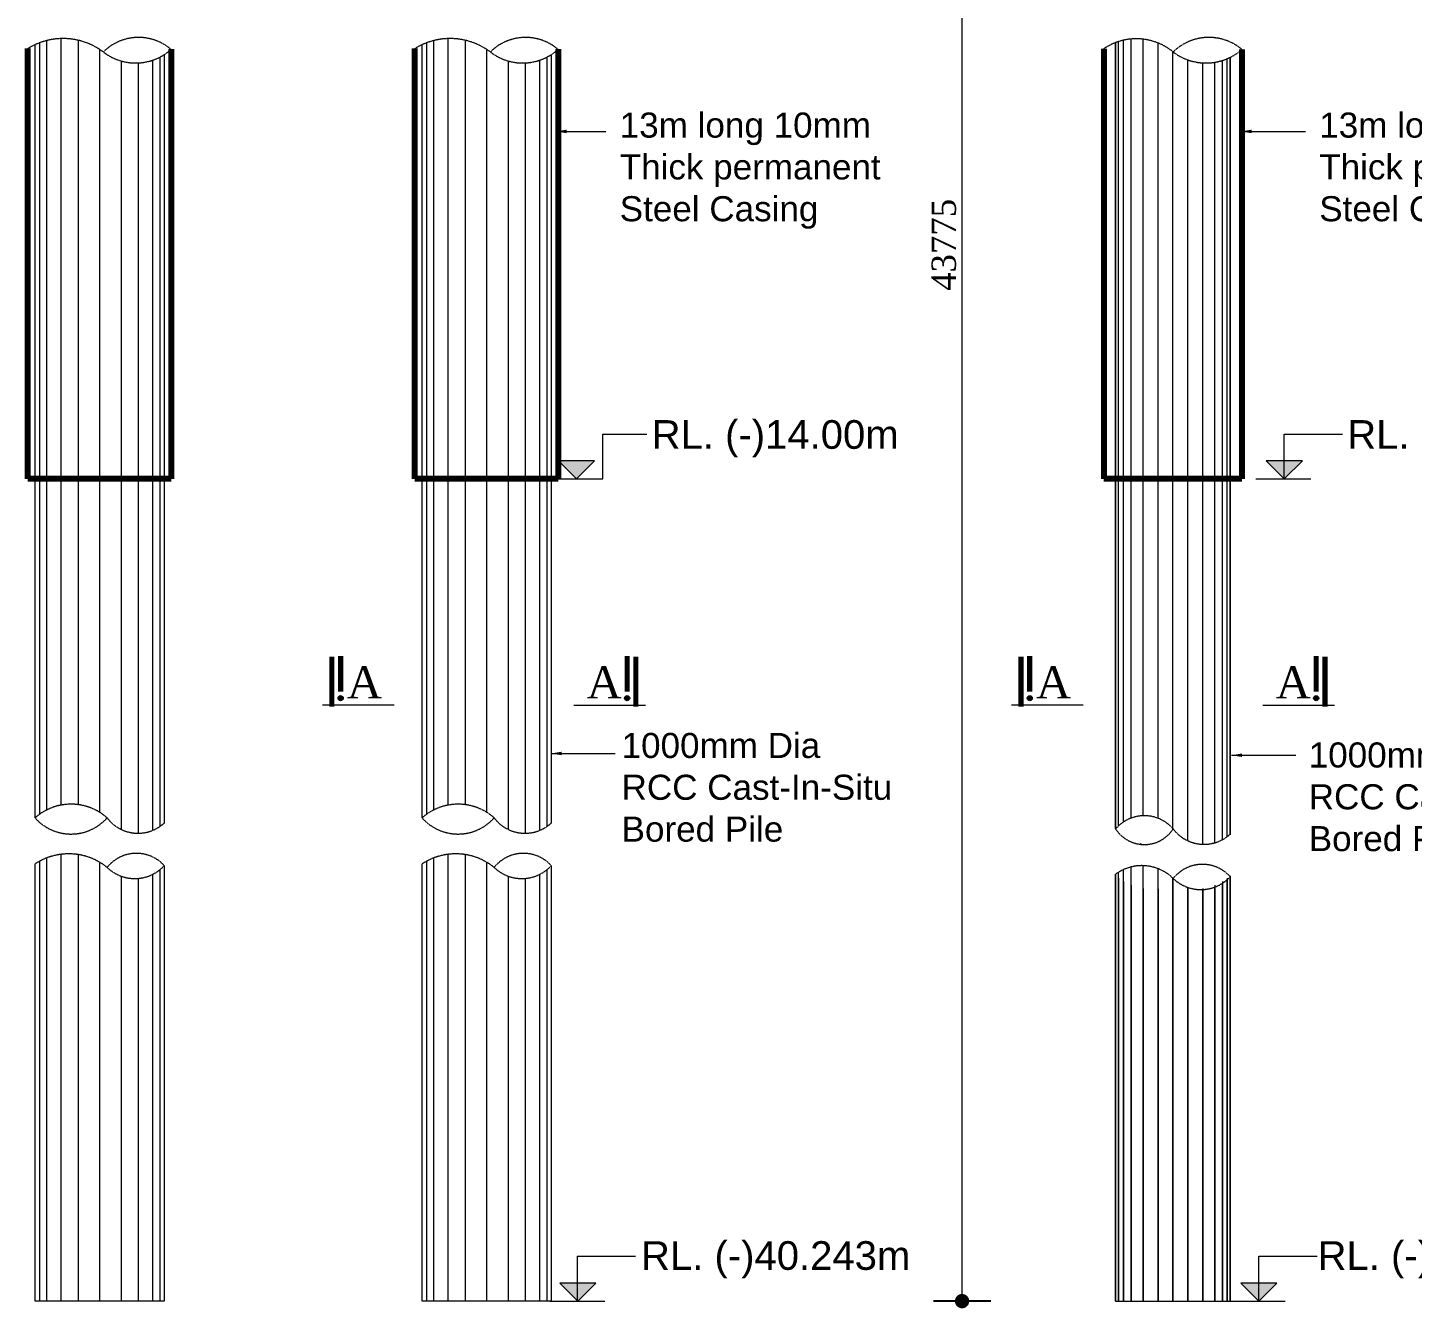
# Model space of a CAD drawing. Header units: millimetres. Extents: x -452357 to 35267, y 81803 to 461763.
# Drawn here: x -58798 to -49138, y 199949 to 208882 of the extents above; entities that cross this region are included whole.
import ezdxf

# ---------------------------------------------------------------- set-up
doc = ezdxf.new("R2010")
doc.units = ezdxf.units.MM
doc.header["$PDMODE"] = 2
doc.linetypes.add('DASHED', pattern=[0.75, 0.5, -0.25])
doc.layers.get('Defpoints').update_dxf_attribs({"lineweight": 13})
for name, color, linetype, lineweight in [('Dimision', 96, 'Continuous', 18), ('hatch', 65, 'Continuous', 15), ('Hatching', 65, 'Continuous', 20), ('Pile', 11, 'Continuous', 15), ('Text', 7, 'Continuous', 15)]:
    doc.layers.add(name, color=color, linetype=linetype, lineweight=lineweight)
doc.styles.add('ROMANS', font='arial.ttf', dxfattribs={"height": 200})
doc.styles.get("Standard").update_dxf_attribs({"font": 'times.ttf'})
doc.dimstyles.new('ISO-25', dxfattribs={"dimtxt": 175, "dimasz": 100, "dimexe": 65, "dimexo": 115.625, "dimgap": 40, "dimtad": 1, "dimtoh": 1, "dimdec": 0, "dimtxsty": 'Standard', "dimblk": 'DOT', "dimcen": 300, "dimclrd": 256, "dimclre": 256, "dimclrt": 256, "dimadec": 0, "dimazin": 0, "dimtfac": 1, "dimtdec": 0, "dimtix": 1, "dimtmove": 0, "dimatfit": 3, "dimldrblk": 'DOT', "dimfxl": 75, "dimlwd": -1, "dimarcsym": 0})
doc.dimstyles.get("Standard").update_dxf_attribs({"dimtxt": 100, "dimasz": 100, "dimexe": 100, "dimexo": 100, "dimgap": 50, "dimtad": 1, "dimdec": 0, "dimlfac": -1, "dimzin": 0, "dimdsep": 46, "dimtxsty": 'Standard', "dimblk": 'DOT', "dimcen": 0, "dimclrd": 4, "dimclre": 4, "dimclrt": 4, "dimadec": 0, "dimazin": 0, "dimtfac": 1, "dimtdec": 0, "dimtix": 1, "dimtofl": 0, "dimtmove": 0, "dimatfit": 3, "dimfxl": 80, "dimtolj": 1, "dimtzin": 0, "dimlwd": 15, "dimarcsym": 2})

# ---------------------------------------------------------------- blocks, each defined once
blk = doc.blocks.new('_Dot')
at = {"color": 0, "linetype": 'ByBlock', "lineweight": -2}
blk.add_line((-0.5, 0), (-1, 0), dxfattribs=at)
at = {"color": 0, "linetype": 'ByBlock', "const_width": 0.5}
blk.add_lwpolyline([(-0.25, 0, 1), (0.25, 0, 1)], format="xyb", close=True, dxfattribs=at)
blk = doc.blocks.new('*D509')
at = {"layer": 'Defpoints', "color": 0, "ltscale": 3, "transparency": 16777216}
for p in [(-52279.4, 216134.7), (-52279.4, 216134.7), (-51921.2, 199999.4)]:
    blk.add_point(p, dxfattribs=at)
at = {"layer": 'Dimision', "lineweight": -2, "ltscale": 3, "transparency": 16777216}
for p, q in [((-52279.4, 216134.7), (-52479.4, 216134.7)), ((-52079.4, 199999.4), (-52479.4, 199999.4))]:
    blk.add_line(p, q, dxfattribs=at)
at = {"layer": 'Dimision', "ltscale": 3, "transparency": 16777216}
blk.add_line((-52279.4, 200099.4), (-52279.4, 216034.7), dxfattribs=at)
at = {"layer": 'Dimision', "ltscale": 3, "transparency": 16777216, "xscale": 100, "yscale": 100, "zscale": 100}
for p, rotation in [((-52279.4, 216134.7), 90), ((-52279.4, 199999.4), 270)]:
    blk.add_blockref('_Dot', p, dxfattribs=dict(at, rotation=rotation))
at = {"layer": 'Dimision', "ltscale": 3, "transparency": 16777216, "insert": (-52406.1, 207367.2), "char_height": 170, "attachment_point": 5, "rotation": 90}
blk.add_mtext('43775', dxfattribs=at)

msp = doc.modelspace()

# ---------------------------------------------------------------- hatches: boundary and pattern name
at = {"layer": 'Dimision', "ltscale": 3}
for points in [[(-55095.6, 205860.5), (-54969.4, 205734.3), (-54843.2, 205860.5)], [(-50158, 205860.5), (-50031.8, 205734.3), (-49905.6, 205860.5)], [(-55086.4, 200125.5), (-54960.2, 199999.4), (-54834, 200125.5)], [(-50335.7, 200125.5), (-50209.5, 199999.4), (-50083.3, 200125.5)]]:
    msp.add_hatch(color=256, dxfattribs=at).paths.add_polyline_path(points)
at = {"layer": 'Text'}
for points in [[(-56614.5, 204223.1, 1), (-56614.5, 204187.2, 1)], [(-54615.9, 204223.1, -1), (-54615.9, 204187.2, -1)], [(-51807.5, 204223.1, 1), (-51807.5, 204187.2, 1)], [(-49809, 204223.1, -1), (-49809, 204187.2, -1)]]:
    msp.add_hatch(color=256, dxfattribs=at).paths.add_polyline_path(points)

# ---------------------------------------------------------------- linework, layer by layer
at = {"layer": 'Dimision', "ltscale": 3}
for p, q in [((-54784.6, 206047.8), (-54477.9, 206047.8)), ((-54784.6, 205734.3), (-54784.6, 206047.8)), ((-50031.8, 206047.8), (-49625, 206047.8)), ((-50031.8, 205734.3), (-50031.8, 206047.8)), ((-55168.1, 205734.3), (-54784.6, 205734.3)), ((-50230.5, 205734.3), (-49847, 205734.3)), ((-54963.9, 200312.9), (-54557.2, 200312.9)), ((-54963.1, 199999.4), (-54963.1, 200312.9)), ((-50209.5, 199999.4), (-50209.5, 200312.9)), ((-50209.5, 200312.9), (-49802.8, 200312.9)), ((-55154.9, 199999.4), (-54771.3, 199999.4)), ((-50408.2, 199999.4), (-50024.7, 199999.4))]:
    msp.add_line(p, q, dxfattribs=at)
for points in [[(-54843.2, 205860.5), (-55095.6, 205860.5), (-54969.4, 205734.3)], [(-49905.6, 205860.5), (-50158, 205860.5), (-50031.8, 205734.3)], [(-54834, 200125.5), (-55086.4, 200125.5), (-54960.2, 199999.4)], [(-50083.3, 200125.5), (-50335.7, 200125.5), (-50209.5, 199999.4)]]:
    msp.add_lwpolyline(points, close=True, dxfattribs=at)
at = {"layer": 'hatch', "lineweight": 80, "ltscale": 3}
for p, q in [((-51289.6, 208735.4), (-51289.6, 205734.3)), ((-50326.9, 208730.3), (-50326.9, 205734.3)), ((-57796.4, 205734.3), (-58796.5, 205734.3)), ((-55096.4, 205734.3), (-56096.5, 205734.3)), ((-50326.9, 205734.3), (-51289.6, 205734.3))]:
    msp.add_line(p, q, dxfattribs=at)
at = {"layer": 'hatch', "ltscale": 3}
msp.add_line((-51208.2, 199999.4), (-50408.2, 199999.4), dxfattribs=at)
at = {"layer": 'hatch', "lineweight": 80, "ltscale": 3}
for points in [[(-58796.5, 205734.3), (-58796.5, 208736.6)], [(-57796.4, 208731.8), (-57796.4, 205734.3)], [(-56096.5, 205734.3), (-56096.5, 208736.6)], [(-55096.4, 208731.8), (-55096.4, 205734.3)]]:
    msp.add_lwpolyline(points, dxfattribs=at)
at = {"layer": 'Hatching', "ltscale": 3}
for p, q in [((-58716.5, 208775.6), (-58716.5, 203394.2)), ((-58666.5, 208791.5), (-58666.5, 203424.6)), ((-58566.5, 208805.8), (-58566.5, 203458.8)), ((-58446.5, 208794.3), (-58446.5, 203462.4)), ((-58021.4, 208805), (-58021.4, 208804.7)), ((-56016.5, 208775.6), (-56016.5, 203394.2)), ((-55966.5, 208791.5), (-55966.5, 203424.6)), ((-55866.5, 208805.8), (-55866.5, 203458.8)), ((-55746.5, 208794.3), (-55746.5, 203462.4)), ((-55321.4, 208805), (-55321.4, 208804.7)), ((-51208.2, 203293.1), (-51208.2, 208777.7)), ((-51208.2, 208776.1), (-51208.2, 203293.1)), ((-51187.4, 203314.7), (-51187.4, 208785.1)), ((-51153.9, 203341), (-51153.9, 208794.3)), ((-51099.5, 203368.6), (-51099.5, 208802.9)), ((-51015.8, 203385), (-51015.8, 208801.7)), ((-50911.7, 203367.2), (-50911.7, 208774.9)), ((-50508.2, 208805), (-50508.2, 208804.7)), ((-58296.5, 208730.9), (-58296.5, 203409.3)), ((-58146.5, 208650), (-58146.5, 203290.4)), ((-57926.5, 208655.1), (-57926.5, 203283)), ((-57876.5, 208676.2), (-57876.5, 203309.7)), ((-55596.5, 208730.9), (-55596.5, 203409.3)), ((-55446.5, 208650), (-55446.5, 203290.4)), ((-55226.5, 208655.1), (-55226.5, 203283)), ((-55176.5, 208676.2), (-55176.5, 203309.7)), ((-50808.2, 203291), (-50808.2, 208713.6)), ((-50704.7, 203211), (-50704.7, 208657.6)), ((-50462.6, 203218.7), (-50462.6, 208653.7)), ((-50429, 203240.2), (-50429, 208666.1)), ((-50408.2, 208675.7), (-50408.2, 203252.2)), ((-50408.2, 203257.5), (-50408.2, 208675.7)), ((-58026.5, 208636.2), (-58026.5, 203263.1)), ((-55326.5, 208636.2), (-55326.5, 203263.1)), ((-50600.6, 203186.3), (-50600.6, 208636.5)), ((-50516.9, 203196.5), (-50516.9, 208640.7)), ((-58470.1, 203269.8), (-58470.1, 203269.7)), ((-55770.1, 203269.8), (-55770.1, 203269.7)), ((-51033.2, 203192.8), (-51033.2, 203192.6)), ((-58716.5, 203066.8), (-58716.5, 199999.4)), ((-58666.5, 203090.1), (-58666.5, 199999.4)), ((-58566.5, 203115.8), (-58566.5, 199999.4)), ((-58446.5, 203114.3), (-58446.5, 199999.4)), ((-58296.5, 203061), (-58296.5, 199999.4)), ((-56016.5, 203066.8), (-56016.5, 199999.4)), ((-55966.5, 203090.1), (-55966.5, 199999.4)), ((-55866.5, 203115.8), (-55866.5, 199999.4)), ((-55746.5, 203114.3), (-55746.5, 199999.4)), ((-55596.5, 203061), (-55596.5, 199999.4)), ((-58146.5, 202964.2), (-58146.5, 199999.4)), ((-58026.5, 202948.2), (-58026.5, 199999.4)), ((-57926.5, 202976.2), (-57926.5, 199999.4)), ((-57876.5, 203007.8), (-57876.5, 199999.4)), ((-55446.5, 202964.2), (-55446.5, 199999.4)), ((-55326.5, 202948.2), (-55326.5, 199999.4)), ((-55226.5, 202976.2), (-55226.5, 199999.4)), ((-55176.5, 203007.8), (-55176.5, 199999.4)), ((-51208.2, 202976.9), (-51208.2, 199999.4)), ((-51208.2, 199999.4), (-51208.2, 202976.9)), ((-51187.4, 199999.4), (-51187.4, 202990.9)), ((-51187.4, 202948.5), (-51187.4, 199999.4)), ((-51153.9, 199999.4), (-51153.9, 203008.8)), ((-51099.5, 199999.4), (-51099.5, 203027.7)), ((-51015.8, 199999.4), (-51015.8, 203036.7)), ((-50911.7, 199999.4), (-50911.7, 203015.5)), ((-50808.2, 199999.4), (-50808.2, 202948.8)), ((-50808.2, 202947.5), (-50808.2, 199999.4)), ((-50429, 202948.5), (-50429, 199999.4)), ((-50408.2, 202966.6), (-50408.2, 199999.4)), ((-50408.2, 199999.4), (-50408.2, 202959.8)), ((-51153.9, 202925.8), (-51153.9, 199999.4)), ((-51099.5, 202901.2), (-51099.5, 199999.4)), ((-51015.8, 202878.5), (-51015.8, 199999.4)), ((-50911.7, 202874.2), (-50911.7, 199999.4)), ((-50704.7, 199999.4), (-50704.7, 202885.4)), ((-50704.7, 202874.2), (-50704.7, 199999.4)), ((-50600.6, 202878.5), (-50600.6, 199999.4)), ((-50600.6, 199999.4), (-50600.6, 202870.5)), ((-50516.9, 202901.2), (-50516.9, 199999.4)), ((-50516.9, 199999.4), (-50516.9, 202887.4)), ((-50462.6, 202925.8), (-50462.6, 199999.4)), ((-50462.6, 199999.4), (-50462.6, 202914.4)), ((-50429, 199999.4), (-50429, 202939.6))]:
    msp.add_line(p, q, dxfattribs=at)
for points in [[(-58746.5, 203370.2), (-58746.5, 208763)], [(-56046.5, 203370.2), (-56046.5, 208763)], [(-57846.4, 208693.4), (-57846.4, 203333.3)], [(-55146.4, 208693.4), (-55146.4, 203333.3)], [(-57846.4, 203038.3), (-57846.4, 199999.4), (-58746.5, 199999.4), (-58746.5, 203048.6)], [(-55146.4, 203038.3), (-55146.4, 199999.4), (-56046.5, 199999.4), (-56046.5, 203048.6)]]:
    msp.add_lwpolyline(points, dxfattribs=at)
at = {"layer": 'Pile', "linetype": 'DASHED', "ltscale": 5}
for points in [[(-58797.8, 208735.2, -0.31004), (-58270, 208712.5, 0.361819), (-57797.8, 208730.4, 0.390415), (-58270, 208712.5)], [(-56097.8, 208735.2, -0.31004), (-55570, 208712.5, 0.361819), (-55097.8, 208730.4, 0.390415), (-55570, 208712.5)], [(-51289.6, 208735.4, -0.332084), (-50806.8, 208712.4, 0.355374), (-50326.9, 208730.3, 0.384713), (-50806.8, 208712.4)], [(-57845.1, 203334.5, -0.442265), (-58243.7, 203370.2, 0.379285), (-58746.5, 203370.2, 0.448035), (-58243.7, 203370.2)], [(-55145.1, 203334.5, -0.442265), (-55543.7, 203370.2, 0.379285), (-56046.5, 203370.2, 0.448035), (-55543.7, 203370.2)], [(-50408.2, 203257.5, -0.442265), (-50806.8, 203293.1, 0.458131), (-51208.2, 203293.1, 0.542098), (-50806.8, 203293.1)], [(-58746.5, 203048.6, -0.327224), (-58243.7, 203024.5, 0.418062), (-57845.1, 203036.8, 0.461789), (-58243.7, 203024.5)], [(-56046.5, 203048.6, -0.327224), (-55543.7, 203024.5, 0.418062), (-55145.1, 203036.8, 0.461789), (-55543.7, 203024.5)], [(-51208.2, 202976.9, -0.368006), (-50806.8, 202947.5, 0.418062), (-50408.2, 202959.8, 0.461789), (-50806.8, 202947.5)]]:
    msp.add_lwpolyline(points, format="xyb", dxfattribs=at)
at = {"layer": 'Text'}
for p, q in [((-56241.9, 204157), (-56741.4, 204157)), ((-54988.4, 204157), (-54489, 204157)), ((-51435, 204157), (-51934.4, 204157)), ((-50181.5, 204157), (-49682, 204157))]:
    msp.add_line(p, q, dxfattribs=at)
at = {"layer": 'Text', "const_width": 35.9}
for points in [[(-56675.5, 204145.8), (-56675.5, 204495.1)], [(-56614.5, 204250.6), (-56614.5, 204500.2)], [(-54615.9, 204250.6), (-54615.9, 204500.2)], [(-54554.8, 204145.8), (-54554.8, 204495.1)], [(-51868.6, 204145.8), (-51868.6, 204495.1)], [(-51807.5, 204250.6), (-51807.5, 204500.2)], [(-49809, 204250.6), (-49809, 204500.2)], [(-49747.9, 204145.8), (-49747.9, 204495.1)]]:
    msp.add_lwpolyline(points, dxfattribs=at)
at = {"layer": 'Text'}
for centre in [(-56614.5, 204205.2), (-54615.9, 204205.2), (-51807.5, 204205.2), (-49809, 204205.2)]:
    msp.add_circle(centre, 17.9, dxfattribs=at)

# ---------------------------------------------------------------- texts
at = {"layer": 'Text', "style": 'ROMANS'}
for s, p in [(' RL. (-)14.00m ', (-54522.6, 205944.4)), (' RL. (-)14.00m ', (-49669.8, 205944.4)), (' RL. (-)40.243m ', (-54596.7, 200217.5)), (' RL. (-)40.243m ', (-49876.8, 200217.5))]:
    msp.add_text(s, height=200, dxfattribs=at).set_placement(p)
at = {"layer": 'Text'}
for p in [(-56570.2, 204203), (-54898.1, 204203), (-51763.2, 204203), (-50091.1, 204203)]:
    msp.add_text('A', height=224.2, dxfattribs=at).set_placement(p)
at = {"layer": 'Text', "ltscale": 3, "char_height": 175, "width": 1868.819, "attachment_point": 1, "style": 'ROMANS'}
for insert in [(-54667.7, 208290.1), (-49787.6, 208290.1)]:
    msp.add_mtext('13m long 10mm Thick permanent\\PSteel Casing', dxfattribs=dict(at, insert=insert))
at = {"layer": 'Text', "char_height": 175, "width": 2297.815, "attachment_point": 3, "style": 'ROMANS'}
for insert in [(-52356.8, 203962.9), (-47563.2, 203896.5)]:
    msp.add_mtext('\\pxql;1000mm Dia \\PRCC Cast-In-Situ Bored Pile', dxfattribs=dict(at, insert=insert))

# ---------------------------------------------------------------- dimensions: what is measured, and where the dimension line sits
at = {"layer": 'Dimision', "ltscale": 3}
dim = msp.add_linear_dim(base=(-52279.4, 216134.7), p1=(-51921.2, 199999.4), p2=(-52279.4, 216134.7), angle=90, text='43775', dimstyle='ISO-25', override={"dimtxt": 170, "dimexe": 200, "dimfxl": 200, "dimfxlon": 1}, dxfattribs=at)
dim.commit()
dim.dimension.update_dxf_attribs({"geometry": '*D509', "text_midpoint": (-52279.4, 207367.2), "dimtype": 160})

# ---------------------------------------------------------------- leaders
at = {"layer": 'Dimision', "ltscale": 10}
for points in [[(-55113.4, 208158.2), (-54764.2, 208158.3)], [(-50333.3, 208158.2), (-49884, 208158.3)], [(-55147.6, 203819.4), (-54698.4, 203819.5)], [(-50400.6, 203807.1), (-49951.4, 203807.2)]]:
    msp.add_leader(points, dimstyle='Standard', override={"dimasz": 75}, dxfattribs=at)

doc.saveas('drawing.dxf')
